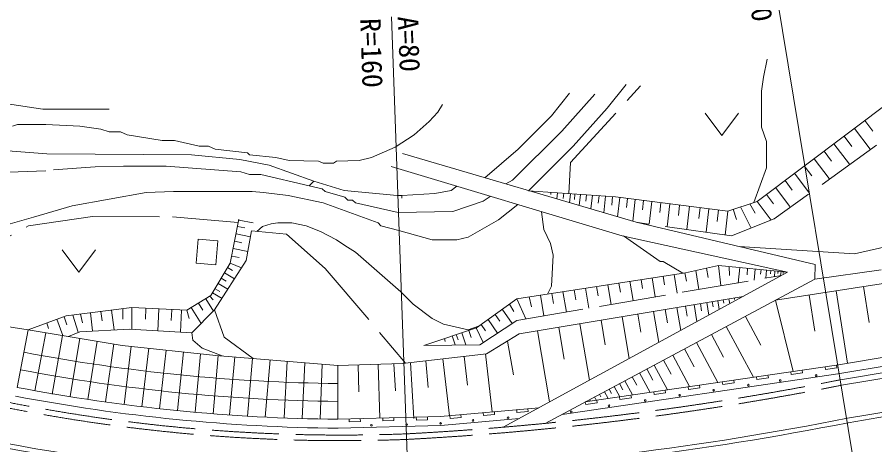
# Model space of a CAD drawing. Units: millimetres, scale not verified. Extents: x 40000 to 680000, y 20000 to 380000.
# Drawn here: x 92972 to 169660, y 282540 to 320801 of the extents above; entities that cross this region are included whole.
import ezdxf
from ezdxf.enums import TextEntityAlignment as Align

# ---------------------------------------------------------------- set-up
doc = ezdxf.new("R2010")
doc.units = ezdxf.units.MM
doc.header["$LTSCALE"] = 1000
doc.linetypes.add('CHAIN', pattern=[18.5, 12, -1.5, 3.5, -1.5])
doc.linetypes.add('DASHED', pattern=[7.5, 6, -1.5])
for name, color, linetype, lineweight in [('M-BGD', 7, 'Continuous', 13), ('M-BMK', 2, 'CHAIN', 13), ('M-STR-HTXT', 7, 'Continuous', 13)]:
    doc.layers.add(name, color=color, linetype=linetype, lineweight=lineweight)
doc.styles.add('ＭＳ ゴシック', font='')
doc.styles.get('ＭＳ ゴシック').set_extended_font_data('MS Gothic')

# ---------------------------------------------------------------- blocks, each defined once
blk = doc.blocks.new('畑')
at = {"color": 7, "linetype": 'Continuous', "lineweight": 13}
for p, q in [((-1.5, 2), (0, 0)), ((0, 0), (1.5, 2))]:
    blk.add_line(p, q, dxfattribs=at)

msp = doc.modelspace()

# ---------------------------------------------------------------- linework, layer by layer
at = {"layer": 'M-BGD', "linetype": 'DASHED'}
for p, q in [((142462, 307792), (148717, 314649)), ((175905, 313737), (160667, 302750)), ((142301, 305016), (142462, 307792)), ((94000, 302123), (99695, 302965)), ((99695, 302965), (106873, 302925)), ((106873, 302925), (112747, 302429)), ((164287, 297352), (203314, 302990)), ((156858, 301226), (148316, 302454)), ((160667, 302750), (156858, 301226)), ((87183, 298434), (94000, 302123)), ((113439, 299035), (113940, 301682)), ((113940, 301682), (117068, 301381)), ((166580, 288360), (247415, 302059)), ((166671, 287869), (247497, 301566)), ((117068, 301381), (120517, 298314)), ((110632, 294604), (113439, 299035)), ((120517, 298314), (127707, 289854)), ((137639, 293667), (161323, 297699)), ((108587, 292559), (110632, 294604)), ((110632, 294604), (111474, 292178)), ((134331, 291502), (137639, 293667)), ((97553, 292240), (98562, 292659)), ((98562, 292659), (103013, 292900)), ((103013, 292900), (108587, 292559)), ((108587, 292559), (108667, 291918)), ((108667, 291918), (109529, 291196)), ((111474, 292178), (114082, 290265)), ((129329, 291441), (134331, 291502)), ((109529, 291196), (111297, 290494))]:
    msp.add_line(p, q, dxfattribs=at)
at = {"layer": 'M-BGD'}
for p, q in [((159133, 304314), (173589, 315181)), ((168768, 311557), (169480, 310609)), ((167833, 310854), (169240, 308982)), ((166919, 310166), (167614, 309242)), ((166007, 309481), (167380, 307655)), ((148316, 302454), (127424, 308589)), ((165115, 308810), (165793, 307908)), ((164225, 308141), (165564, 306359)), ((147053, 301251), (126401, 307426)), ((162486, 306834), (163793, 305096)), ((163354, 307487), (164016, 306607)), ((119491, 306127), (119068, 305703)), ((161637, 306196), (162282, 305337)), ((138706, 305276), (146462, 304715)), ((160790, 305559), (162065, 303863)), ((126942, 304857), (127365, 304857)), ((127365, 304857), (127365, 304603)), ((140699, 305132), (140677, 304930)), ((141288, 305089), (141227, 304536)), ((141856, 305048), (141805, 304584)), ((142445, 305005), (142357, 304204)), ((142845, 304976), (142792, 304495)), ((143341, 304940), (143232, 303947)), ((143876, 304902), (143814, 304337)), ((144416, 304863), (144281, 303639)), ((144997, 304821), (144925, 304166)), ((145583, 304778), (145421, 303304)), ((146217, 304745), (146132, 303979)), ((146462, 304715), (156507, 303451)), ((146850, 304666), (146660, 302940)), ((147533, 304580), (147445, 303777)), ((148222, 304493), (148007, 302545)), ((159961, 304936), (160591, 304098)), ((148964, 304400), (148871, 303557)), ((149712, 304306), (149490, 302285)), ((150519, 304204), (150421, 303318)), ((151332, 304102), (151106, 302053)), ((152209, 303992), (152106, 303058)), ((153093, 303881), (152864, 301800)), ((154046, 303761), (153937, 302775)), ((156507, 303451), (159133, 304314)), ((157649, 303826), (158601, 301923)), ((158478, 304098), (158945, 303272)), ((159133, 304314), (160392, 302639)), ((154820, 303664), (154587, 301552)), ((155676, 303556), (155562, 302521)), ((156507, 303451), (156271, 301310)), ((157007, 303616), (157293, 302693)), ((112025, 298805), (112807, 302735)), ((112790, 302644), (114078, 302395)), ((164316, 298674), (148316, 302454)), ((112551, 301406), (113839, 301158)), ((112678, 302064), (113322, 301940)), ((175564, 301386), (167835, 299622)), ((112424, 300749), (113069, 300624)), ((161862, 297993), (147053, 301251)), ((197213, 301113), (160781, 295477)), ((112297, 300091), (113587, 299842)), ((167835, 299622), (157540, 300275)), ((112170, 299432), (112815, 299308)), ((110301, 295898), (112025, 298805)), ((111787, 298403), (112240, 298134)), ((112025, 298805), (113028, 298387)), ((155675, 298579), (152737, 297938)), ((154612, 298347), (154751, 297504)), ((161862, 297993), (155675, 298579)), ((155675, 298579), (155882, 296784)), ((156642, 298488), (156666, 297701)), ((157578, 298400), (157447, 297009)), ((158285, 298333), (158230, 297748)), ((164287, 297352), (164316, 298674)), ((111499, 297916), (112391, 297387)), ((136435, 284119), (161862, 297993)), ((152737, 297938), (137660, 295612)), ((150723, 297627), (150851, 296851)), ((151705, 297778), (151980, 296108)), ((152682, 297929), (152806, 297178)), ((153650, 298137), (153929, 296440)), ((158969, 298268), (158874, 297260)), ((159486, 298219), (159446, 297796)), ((159986, 298172), (159917, 297443)), ((160364, 298137), (160335, 297831)), ((160730, 298102), (160680, 297578)), ((161006, 298076), (160985, 297857)), ((161273, 298051), (161238, 297676)), ((161475, 298032), (161460, 297876)), ((110937, 296970), (111801, 296457)), ((111217, 297442), (111656, 297182)), ((164287, 297352), (140179, 284461)), ((145780, 296864), (146070, 295102)), ((146773, 297018), (146909, 296191)), ((147765, 297171), (148051, 295439)), ((148753, 297323), (148885, 296522)), ((149741, 297475), (150021, 295775)), ((167212, 284918), (237662, 296856)), ((110440, 296132), (111291, 295627)), ((110664, 296509), (111089, 296257)), ((140767, 296091), (140916, 295187)), ((141776, 296247), (142076, 294422)), ((142780, 296402), (142924, 295523)), ((143783, 296556), (144078, 294763)), ((144782, 296710), (144922, 295858)), ((166216, 296318), (167218, 289845)), ((167285, 284524), (237726, 296461)), ((168644, 296694), (169142, 293471)), ((108156, 294574), (110301, 295898)), ((109838, 295612), (110525, 294498)), ((110214, 295843), (110503, 295512)), ((137660, 295612), (134030, 293005)), ((137660, 295612), (138456, 293806)), ((157887, 295824), (137861, 292458)), ((138744, 295779), (138974, 294879)), ((139758, 295935), (140063, 294080)), ((154633, 295277), (154822, 294152)), ((155126, 295360), (155206, 294883)), ((155619, 295443), (155751, 294659)), ((156112, 295526), (156164, 295219)), ((156605, 295609), (156680, 295165)), ((157098, 295692), (157121, 295555)), ((157591, 295775), (157608, 295672)), ((160781, 295477), (162355, 289112)), ((163789, 295943), (164290, 292706)), ((93945, 292839), (82697, 294605)), ((97359, 294073), (103223, 294815)), ((101420, 294587), (101642, 292826)), ((102435, 294715), (102423, 293796)), ((103223, 294815), (108156, 294574)), ((103223, 294815), (103231, 292887)), ((104488, 294726), (104448, 293770)), ((105631, 294679), (105551, 292745)), ((106794, 294631), (106754, 293652)), ((107666, 294595), (107584, 292620)), ((108156, 294574), (108357, 293832)), ((108544, 294814), (109420, 293393)), ((109191, 295213), (109582, 294579)), ((136349, 294671), (137231, 293400)), ((136999, 295137), (137394, 294456)), ((150916, 294652), (151118, 293447)), ((151954, 294827), (152299, 292775)), ((152724, 294956), (152874, 294064)), ((153493, 295086), (153749, 293566)), ((154063, 295181), (154174, 294520)), ((166230, 289681), (195946, 294617)), ((93945, 292839), (97359, 294073)), ((96531, 293774), (97055, 292323)), ((97162, 294002), (97427, 293269)), ((97960, 294149), (98436, 292607)), ((98630, 294234), (98805, 293458)), ((99519, 294346), (99723, 292738)), ((100466, 294466), (100572, 293629)), ((135081, 293760), (135925, 292544)), ((135714, 294215), (136135, 293609)), ((147072, 294006), (147701, 290266)), ((148475, 294242), (148748, 292615)), ((149877, 294478), (150343, 291708)), ((158081, 294034), (159457, 291461)), ((166354, 288891), (196078, 293827)), ((95613, 293442), (95787, 292963)), ((134030, 293005), (129329, 291441)), ((134225, 293145), (133292, 292834)), ((134011, 293003), (134642, 291705)), ((134463, 293316), (134857, 292747)), ((141392, 293051), (141871, 290199)), ((143285, 293370), (144134, 288320)), ((145179, 293688), (145548, 291491)), ((156381, 293125), (158805, 288591)), ((92972, 287683), (93945, 292839)), ((102364, 291442), (93945, 292839)), ((94544, 287386), (95527, 292576)), ((96116, 287089), (97012, 292330)), ((131877, 292289), (132148, 291475)), ((132238, 292409), (132392, 291945)), ((132725, 292571), (133086, 291487)), ((133350, 292779), (133563, 292137)), ((137861, 292458), (134946, 290688)), ((139498, 292733), (140567, 286374)), ((155042, 292409), (156125, 290383)), ((97699, 286852), (98570, 292071)), ((99279, 286607), (100140, 291811)), ((100859, 286377), (101628, 291564)), ((110728, 290540), (102364, 291442)), ((131168, 292053), (131255, 291791)), ((136811, 291820), (137341, 288814)), ((153703, 291693), (155612, 288122)), ((102530, 286152), (103155, 291356)), ((104120, 285954), (104738, 291186)), ((105708, 285772), (106299, 291018)), ((107299, 285606), (107838, 290852)), ((108890, 285456), (109357, 290688)), ((134946, 290688), (127414, 289820)), ((134861, 290678), (135459, 285486)), ((152648, 291129), (153502, 289533)), ((110484, 285322), (110937, 290523)), ((121653, 289645), (110728, 290540)), ((111957, 285212), (112428, 290401)), ((113554, 285108), (114019, 290271)), ((115161, 285020), (115584, 290142)), ((116858, 284944), (117106, 290018)), ((118456, 284888), (118696, 289887)), ((128145, 289904), (128438, 284909)), ((129521, 290063), (129722, 287668)), ((131036, 290237), (131624, 285138)), ((132948, 290458), (133245, 287885)), ((150763, 290121), (151435, 288864)), ((151594, 290565), (153098, 287753)), ((120054, 284849), (120235, 289761)), ((127414, 289820), (121653, 289645)), ((121653, 284826), (121653, 289645)), ((123459, 289700), (123532, 287288)), ((125264, 289755), (125411, 284924)), ((126653, 289797), (126807, 287373)), ((143774, 286384), (166230, 289681)), ((149279, 289327), (149808, 288337)), ((149933, 289677), (151117, 287462)), ((163168, 289232), (163204, 288984)), ((165209, 289531), (165246, 289284)), ((166266, 289434), (165246, 289284)), ((166230, 289681), (166266, 289434)), ((141690, 285269), (166354, 288891)), ((147971, 288628), (148374, 287873)), ((148625, 288977), (149557, 287233)), ((159085, 288632), (159121, 288385)), ((160142, 288535), (159121, 288385)), ((160106, 288782), (160142, 288535)), ((162147, 289082), (162183, 288834)), ((163204, 288984), (162183, 288834)), ((146361, 287767), (146858, 286837)), ((146839, 288023), (147133, 287472)), ((147316, 288278), (147998, 287004)), ((152961, 287733), (152997, 287486)), ((154018, 287635), (152997, 287486)), ((153982, 287883), (154018, 287635)), ((156023, 288183), (156059, 287935)), ((157080, 288085), (156059, 287935)), ((157044, 288332), (157080, 288085)), ((144597, 286824), (144756, 286528)), ((145038, 287060), (145160, 286833)), ((145479, 287296), (145807, 286682)), ((145920, 287531), (146126, 287146)), ((146837, 286834), (146873, 286586)), ((147857, 286984), (147894, 286736)), ((149899, 287283), (149935, 287036)), ((150956, 287186), (149935, 287036)), ((150919, 287433), (150956, 287186)), ((143774, 286384), (143811, 286137)), ((144831, 286287), (143811, 286137)), ((144156, 286588), (144193, 286520)), ((144795, 286534), (144831, 286287)), ((147894, 286736), (146873, 286586)), ((130816, 285065), (139631, 285863)), ((134647, 285412), (134669, 285163)), ((135644, 285502), (135666, 285253)), ((137637, 285683), (137660, 285434)), ((138657, 285524), (137660, 285434)), ((138634, 285773), (138657, 285524)), ((121653, 284826), (130816, 285065)), ((122653, 284852), (122660, 284602)), ((123661, 284628), (122660, 284602)), ((123654, 284878), (123661, 284628)), ((125655, 284930), (125662, 284680)), ((126662, 284707), (125662, 284680)), ((126656, 284956), (126662, 284707)), ((128657, 285009), (128664, 284759)), ((129664, 284785), (128664, 284759)), ((129658, 285035), (129664, 284785)), ((130862, 284266), (137866, 284900)), ((131656, 285141), (131679, 284892)), ((132675, 284983), (131679, 284892)), ((132653, 285232), (132675, 284983)), ((135666, 285253), (134669, 285163)), ((121659, 284026), (130862, 284266))]:
    msp.add_line(p, q, dxfattribs=at)
for points in [[(160046, 317049), (159708, 315440), (159538, 314170), (159538, 310953), (159962, 309683), (159962, 307312), (158845, 304219)], [(81614, 314670), (91720, 313239), (91890, 313069), (95276, 312561), (101203, 312561)], [(147431, 314763), (145738, 312646), (142690, 309259), (138706, 305276)], [(142351, 314001), (140742, 311969), (137779, 309005), (134795, 306425)], [(144637, 313916), (141674, 310614), (137271, 306211), (136666, 305875)], [(131006, 312985), (130582, 312307), (129820, 311461), (128466, 310275), (126772, 309175)], [(92567, 311037), (92990, 311207), (95530, 311207), (98578, 311037), (100441, 310783), (101203, 310529), (102219, 310529), (102812, 310275), (105944, 309767), (107045, 309767), (109246, 309259), (110093, 309259), (110686, 309005), (113564, 308667), (113734, 308497), (116104, 308243), (117290, 307989), (119914, 307905), (120338, 307735), (121269, 307735), (121523, 307905), (123555, 307989), (124656, 308243), (126772, 309175)], [(79421, 308156), (83254, 308582), (85455, 308751), (87656, 308836), (92144, 308836), (95615, 308582), (108569, 308497), (112887, 308074), (115512, 307566), (119491, 306127)], [(95530, 307058), (91382, 306889), (91128, 306719), (89773, 306719), (88842, 306465), (86640, 306381), (86302, 306211), (81052, 306211), (80121, 306465), (78851, 306465)], [(96208, 307143), (99933, 307397), (102473, 307481), (106283, 307481), (112972, 306973), (113734, 306719), (114750, 306719), (119068, 305703)], [(119491, 306127), (122200, 305280), (126942, 304857)], [(119068, 305703), (120253, 305449), (120507, 305195), (122285, 304687), (122539, 304433), (122962, 304433), (123216, 304179), (127026, 303333)], [(127365, 304857), (130328, 305026), (131768, 305280), (132284, 305667)], [(91720, 302147), (94430, 302909), (97901, 303925), (104505, 305111), (106960, 305195), (113988, 305195), (115004, 305111), (117205, 304857), (120338, 304179), (125248, 302401), (125502, 302147), (127111, 301724)], [(135280, 304771), (134646, 304349), (131937, 303417), (127026, 303333)], [(137730, 304039), (136001, 302655), (133292, 301131), (132276, 300877), (130074, 300877), (127111, 301724)], [(139866, 303400), (140065, 301809), (140658, 300539), (140912, 299523), (140742, 296729), (140395, 296034)], [(114411, 301639), (114919, 302063), (115681, 302317), (116274, 302401), (117544, 302401), (118814, 302147), (120084, 301639), (121523, 300877), (122285, 300369), (123216, 299777), (127280, 296221)], [(147176, 301224), (150479, 298930), (150733, 298930), (152480, 297898)], [(127280, 296221), (128381, 295120), (130074, 293850), (131090, 293342), (133292, 292834)]]:
    msp.add_lwpolyline(points, dxfattribs=at)
msp.add_lwpolyline([(109157, 300937), (110930, 300787), (110749, 298645), (108976, 298795)], close=True, dxfattribs=at)
for centre in [(161201, 288290), (164409, 288749), (158355, 287880), (152204, 286976), (155243, 287422), (145897, 286035), (149129, 286505), (142508, 285492), (130837, 284460), (133731, 284725), (136867, 284966), (124650, 284291), (127798, 284351)]:
    msp.add_circle(centre, 75, dxfattribs=at)
at = {"layer": 'M-BGD', "linetype": 'DASHED'}
for centre, radius, start, end in [((122000, 436512), 153597, 251.61739, 272.12257), ((122000, 436511), 153096, 251.61806, 272.1211), ((113319, 557673), 274528, 272.99564, 281.18689), ((113319, 557673), 275028, 272.99493, 281.18547)]:
    msp.add_arc(centre, radius, start, end, dxfattribs=at)
at = {"layer": 'M-BGD'}
for centre, radius, start, end in [((123212, 445849), 157830, 259.17624, 269.43411), ((123212, 445849), 159430, 259.17624, 269.43979), ((121631, 440013), 160110, 252.13308, 272.21694), ((123212, 445849), 161030, 259.17624, 269.44536), ((121631, 440013), 160510, 252.13124, 272.21791), ((123212, 445849), 161830, 259.17666, 269.45044), ((113319, 557673), 278028, 272.9907, 281.17699), ((113319, 557673), 278428, 272.99014, 281.17587)]:
    msp.add_arc(centre, radius, start, end, dxfattribs=at)
at = {"layer": 'M-BMK'}
msp.add_arc((122380, 435757), 160000, 251.64391, 272.01591, dxfattribs=at)
at = {"layer": 'M-STR-HTXT'}
for p, q in [((167757, 281116), (160441, 325518)), ((128040, 275857), (126448, 320829))]:
    msp.add_line(p, q, dxfattribs=at)

# ---------------------------------------------------------------- block references
at = {"layer": 'M-BGD', "xscale": 1000, "yscale": 1000}
for p in [(155975, 310221), (98492, 297987)]:
    msp.add_blockref('畑', p, dxfattribs=at)

# ---------------------------------------------------------------- texts
at = {"layer": 'M-STR-HTXT', "style": 'ＭＳ ゴシック'}
for s, rotation, p in [('A=80', 279.108, (157421, 325118)), ('R=160', 272.027, (123089, 320659)), ('A=80', 272.298, (126448, 320829))]:
    msp.add_text(s, height=1833, rotation=rotation, dxfattribs=at).set_placement(p, align=Align.BOTTOM_LEFT)

doc.saveas('drawing.dxf')
